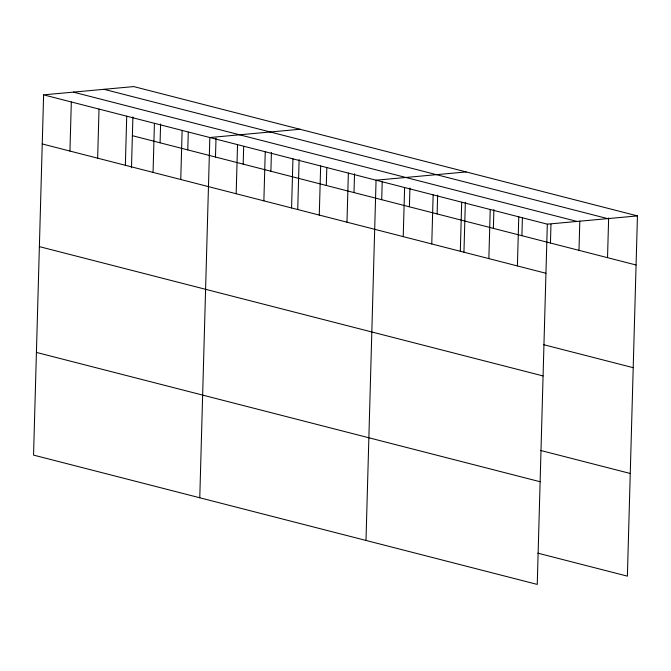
<?xml version="1.0" encoding="UTF-8"?>
<svg xmlns="http://www.w3.org/2000/svg" width="671" height="671" viewBox="0 0 671 671"><rect width="100%" height="100%" fill="white"/><g stroke="black" fill="none" stroke-linecap="round" stroke-linejoin="round"><path stroke-width="1.01" d="M43.615 94.854L33.55 455.097L537.253 584.416L547.318 224.164L43.615 94.854L133.747 86.584L637.45 215.903L627.385 576.146L537.823 553.156M69.943 151.059L71.319 101.967M97.647 158.171L99.023 109.071M125.351 165.284L126.727 116.184M131.474 167.834L132.9 116.88M153.055 172.397L154.431 123.296M160.075 142.797L160.604 123.992M180.759 179.509L182.135 130.409M187.779 149.91L188.274 132.153M199.773 497.773L209.838 137.521L299.971 129.26M215.483 157.022L216.012 138.218M236.167 193.734L237.542 144.634M243.187 164.135L243.682 146.379M263.871 200.847L265.246 151.747M270.891 171.248L271.42 152.443M291.575 207.96L292.95 158.859M297.731 209.478L299.123 159.555M319.279 215.072L320.654 165.972M326.299 185.473L326.794 167.716M346.982 222.185L348.358 173.084M354.003 192.585L354.531 173.781M365.997 540.449L376.062 180.197L466.194 171.935M381.707 199.698L382.202 181.942M403.229 236.628L404.605 187.528M409.411 206.811L409.939 188.006M431.772 243.95L433.147 194.858M437.115 213.923L437.643 195.118M460.314 251.281L461.69 202.181M463.946 252.145L465.347 202.231M488.857 258.612L490.233 209.511M493.361 228.358L493.89 209.562M517.4 265.934L518.775 216.842M521.904 235.689L522.399 217.932M550.446 243.019L550.975 224.215M578.989 250.342L579.811 221.095M607.532 257.672L608.647 217.974M547.318 224.164L637.45 215.903M104.005 89.31L607.708 218.629M73.357 92.12L577.06 221.438M132.372 135.685L636.074 265.003M42.239 143.946L545.942 273.265M543.644 344.684L633.214 367.683M39.371 246.626L543.082 375.945M540.692 450.476L630.254 473.474M36.419 352.418L540.121 481.736"/></g></svg>
